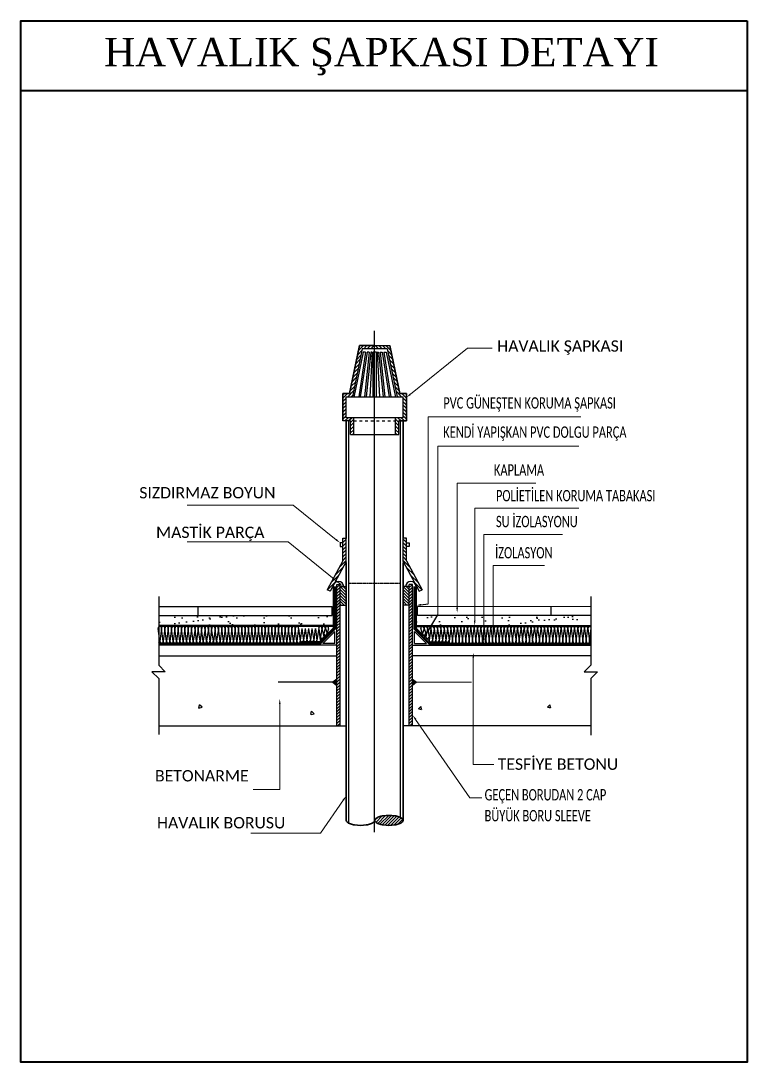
# Model space of a CAD drawing. Header units: centimetres. Extents: x 405464 to 563355, y 50011 to 66875.
# Drawn here: x 557893 to 559429, y 53409 to 55613 of the extents above; entities that cross this region are included whole.
import ezdxf
from ezdxf.enums import TextEntityAlignment as Align
from ezdxf.lldxf.tags import DXFTag

# ---------------------------------------------------------------- set-up
doc = ezdxf.new("R2010")
doc.units = ezdxf.units.CM
doc.linetypes.add('JOE', pattern=[0.6, 0.3, -0.3])
for name, color, linetype, lineweight in [('0-KRCN-SHT-DETAY-20', 41, 'Continuous', 20), ('0-KRCN-SHT-DETAY-25', 4, 'Continuous', 25), ('0-KRCN-SHT-DETAY-35', 141, 'Continuous', 35), ('0-KRCN-SHT-DETAY-YAZI', 71, 'Continuous', 35), ('0-KRCN-SHT-DETAY-ÇERÇEVE', 71, 'Continuous', 40), ('0-KRCN-SHT-YAZI', 31, 'Continuous', 35)]:
    doc.layers.add(name, color=color, linetype=linetype, lineweight=lineweight)
doc.styles.add('KATMAN YAZI STİLİ', font='calibri.ttf')
doc.styles.add('mm', font='times.ttf', dxfattribs={"height": 3.3})
tags = doc.linetypes.add('DASHDOT2', pattern=[0.5, 0.25, -0.125, 0, -0.125]).pattern_tags.tags
tags[10:11] = [DXFTag(74, 4), DXFTag(75, 0), DXFTag(340, '0'), DXFTag(46, 0.0), DXFTag(50, 0.0), DXFTag(44, 0.0), DXFTag(45, 0.0)]
tags[8:9] = [DXFTag(74, 4), DXFTag(75, 0), DXFTag(340, '0'), DXFTag(46, 0.0), DXFTag(50, 0.0), DXFTag(44, 0.0), DXFTag(45, 0.0)]
tags[6:7] = [DXFTag(74, 4), DXFTag(75, 0), DXFTag(340, '0'), DXFTag(46, 0.0), DXFTag(50, 0.0), DXFTag(44, 0.0), DXFTag(45, 0.0)]
tags[4:5] = [DXFTag(74, 4), DXFTag(75, 0), DXFTag(340, '0'), DXFTag(46, 0.0), DXFTag(50, 0.0), DXFTag(44, 0.0), DXFTag(45, 0.0)]
pattern_1 = [(37.5, (-75240.947, 27856.229), (-0.5834514, 17.8464537), [0, -14.0784072, 0, -15.745587, 0, -15.0509288]), (7.5, (-75240.947, 27856.23), (16.3918665, 26.139027), [0, -7.5949302, 0, -12.6890907, 0, -4.8626077]), (327.5, (-75252.34, 27856.229), (28.8435368, 0.052407), [0, -4.631055, 0, -16.671798, 0, -21.7659585]), (317.5, (-75252.34, 27856.23), (27.843086, 8.129118), [0, -2.3155275, 0, -10.9292898, 0, -12.5038485])]

# ---------------------------------------------------------------- blocks, each defined once
blk = doc.blocks.new('G$CB8347051')
at = {"layer": '0-KRCN-SHT-DETAY-25', "linetype": 'Continuous', "ltscale": 10}
h = blk.add_hatch(dxfattribs=at)
h.set_pattern_fill('AR-SAND', color=256, scale=0.36465, style=0)
h.set_pattern_definition(pattern_1)
h.paths.add_polyline_path([(330.4, -629.3), (145.8, -629.3), (145.8, -639.7), (330.4, -639.7)])
h = blk.add_hatch(dxfattribs=at)
h.set_pattern_fill('AR-SAND', color=256, scale=0.36465, style=0)
h.set_pattern_definition(pattern_1)
h.paths.add_polyline_path([(440.5, -629.3), (418.1, -629.3), (418.1, -639.7), (434.3, -639.7)])
h.paths.add_polyline_path([(489.8, -629.3), (440.5, -629.3), (434.3, -639.7), (489.8, -639.7)])
h.paths.add_polyline_path([(499.7, -629.3), (489.8, -629.3), (489.8, -639.7), (499.7, -639.7)])
h.paths.add_polyline_path([(602.7, -629.3), (499.7, -629.3), (499.7, -639.7), (602.7, -639.7)])
at = {"layer": '0-KRCN-SHT-DETAY-20'}
for p, q in [((412, -395.2), (472.4, -346.4)), ((472.4, -346.4), (498.4, -346.4)), ((430.8, -616.9), (430.8, -419)), ((430.8, -419), (592.2, -419)), ((441, -628.5), (441, -449.9)), ((441, -449.9), (590.1, -449.9)), ((461.4, -621.1), (461.4, -489.1)), ((461.4, -489.1), (544.5, -489.1)), ((288.1, -512.3), (176, -512.3)), ((333.6, -549.1), (288.1, -512.3)), ((480, -634.7), (480, -515.8)), ((480, -515.8), (590.1, -515.8)), ((489.8, -653.2), (489.8, -543.5)), ((489.8, -543.5), (573, -543.5)), ((282.6, -551.4), (176, -551.4)), ((336.9, -595.3), (282.6, -551.4)), ((499.7, -645.7), (499.7, -576.3)), ((499.7, -576.3), (553.8, -576.3)), ((602.7, -619.6), (419.4, -619.6)), ((478.5, -672.5), (478.5, -787)), ((414.2, -696.7), (418.6, -699.9)), ((418.6, -699.9), (414.2, -703.2)), ((418.6, -699.9), (476.5, -699.9)), ((273.8, -722.7), (273.8, -813.3)), ((417.4, -739.1), (474.7, -822)), ((478.5, -787), (500.2, -787)), ((273.8, -813.3), (245.8, -813.3)), ((341.2, -824.4), (316.9, -859.5)), ((474.7, -822), (487.4, -822)), ((316.9, -859.5), (243.1, -859.5))]:
    blk.add_line(p, q, dxfattribs=at)
for points in [[(412.5, -395.9), (411.4, -394.5), (407.8, -398.5)], [(423.1, -617), (423.3, -618.8), (417.9, -618.5)], [(460.6, -621.1), (462.3, -621.1), (461.4, -626.4)], [(479.2, -634.7), (480.9, -634.7), (480, -640)], [(427.1, -649.8), (428.7, -650.7), (425.2, -654.8)], [(498.8, -645.7), (500.6, -645.7), (499.7, -651)], [(488.9, -653.2), (490.7, -653.2), (489.8, -658.5)], [(477.6, -673.8), (479.4, -673.8), (478.5, -668.5)], [(414.2, -696.7), (418.6, -699.9), (414.2, -703.2)], [(273, -722.7), (274.7, -722.7), (273.8, -717.4)], [(340.4, -823.9), (341.9, -824.9), (344.2, -820.1)]]:
    blk.add_solid(points, dxfattribs=at)
at = {"layer": '0-KRCN-SHT-DETAY-25', "linetype": 'DASHDOT2', "ltscale": 10}
for p, q in [((374.2, -858.3), (374.2, -328.1)), ((324.4, -602.1), (332.2, -594.3)), ((326.9, -603.4), (327.9, -602.4)), ((330.4, -598.7), (330.4, -642.6)), ((334.3, -745.9), (334.3, -596.3)), ((334.3, -606), (337.8, -602.4)), ((337.8, -745.9), (337.8, -618.3)), ((307.9, -642.8), (309.7, -655.7)), ((311.4, -642.8), (309.7, -655.2)), ((311.5, -642.8), (313.2, -655.7)), ((315, -642.8), (313.2, -655.2)), ((315, -642.8), (316.7, -655.2)), ((330.4, -642.6), (315.7, -657.2)), ((331.6, -643.1), (316.2, -658.5)), ((332.2, -643.3), (316.5, -659)), ((332.7, -643.5), (316.7, -659.5)), ((318.5, -642.8), (316.8, -651.7)), ((318.5, -642.8), (320.3, -651.7)), ((332.2, -646.3), (319.4, -659)), ((332.2, -659), (332.2, -646.3)), ((334.3, -649.7), (337.8, -646.2)), ((334.3, -652.8), (337.8, -649.3)), ((334.3, -660.6), (145.8, -660.6)), ((332.2, -659), (319.4, -659)), ((334.3, -656), (337.8, -652.4)), ((334.3, -659.1), (337.8, -655.6)), ((334.3, -662.2), (337.8, -658.7)), ((334.3, -665.3), (337.8, -661.8)), ((334.3, -668.5), (337.8, -664.9)), ((334.3, -671.6), (337.8, -668.1))]:
    blk.add_line(p, q, dxfattribs=at)
at = {"layer": '0-KRCN-SHT-DETAY-25'}
for p, q in [((361.1, -347.2), (350.6, -397.7)), ((362.2, -350.7), (352.3, -398.1)), ((356.1, -353.6), (360.7, -349)), ((357.1, -348.9), (362.4, -343.6)), ((364.5, -350.7), (357.3, -397.7)), ((358.1, -344.1), (358.6, -343.6)), ((366.3, -350.7), (359, -398)), ((387.4, -347.2), (361.1, -347.2)), ((364.5, -350.7), (362.2, -350.7)), ((362.6, -347.2), (366.1, -343.6)), ((368.3, -350.7), (363.5, -397.7)), ((370.1, -350.7), (365.2, -397.9)), ((366.3, -347.2), (369.9, -343.6)), ((368.3, -350.7), (366.3, -350.7)), ((371.6, -350.7), (369.2, -397.7)), ((370.1, -347.2), (373.6, -343.6)), ((371.6, -350.7), (370.1, -350.7)), ((372.5, -397.7), (372.5, -350.7)), ((376, -350.7), (372.5, -350.7)), ((373.8, -347.2), (374.2, -346.7)), ((374.2, -347.2), (374.2, -343.6)), ((374.6, -347.2), (374.2, -346.7)), ((378.4, -347.2), (374.9, -343.6)), ((376, -397.7), (376, -350.7)), ((376.9, -350.7), (379.3, -397.7)), ((376.9, -350.7), (378.4, -350.7)), ((378.4, -350.7), (383.3, -397.9)), ((382.1, -347.2), (378.6, -343.6)), ((380.2, -350.7), (385, -397.7)), ((380.2, -350.7), (382.2, -350.7)), ((382.2, -350.7), (389.5, -398)), ((385.9, -347.2), (382.4, -343.6)), ((384, -350.7), (391.2, -397.7)), ((384, -350.7), (386.3, -350.7)), ((391.4, -348.9), (386.1, -343.6)), ((386.3, -350.7), (396.2, -398.1)), ((387.4, -347.2), (397.9, -397.7)), ((392.3, -353.6), (387.8, -349)), ((390.4, -344.1), (389.9, -343.6)), ((353.2, -367.8), (357.8, -363.2)), ((354.2, -363.1), (358.7, -358.5)), ((355.2, -358.3), (359.7, -353.8)), ((393.3, -358.3), (388.8, -353.8)), ((394.3, -363.1), (389.7, -358.5)), ((395.3, -367.8), (390.7, -363.2)), ((351.2, -377.3), (355.8, -372.7)), ((352.2, -372.5), (356.8, -368)), ((396.3, -372.5), (391.7, -368)), ((397.3, -377.3), (392.7, -372.7)), ((349.3, -386.7), (353.8, -382.2)), ((350.3, -382), (354.8, -377.4)), ((398.2, -382), (393.7, -377.4)), ((399.2, -386.7), (394.7, -382.2)), ((340.7, -399.1), (345.5, -394.2)), ((340.7, -395.3), (341.8, -394.2)), ((345.8, -397.7), (351.9, -391.6)), ((348.3, -391.5), (352.8, -386.9)), ((349.5, -397.7), (350.9, -396.4)), ((400.2, -391.5), (395.6, -386.9)), ((402.7, -397.7), (396.6, -391.6)), ((399, -397.7), (397.6, -396.4)), ((407.8, -399.1), (402.9, -394.2)), ((407.8, -395.3), (406.7, -394.2)), ((340.7, -402.8), (344.2, -399.3)), ((340.7, -406.6), (344.2, -403.1)), ((340.7, -410.3), (344.2, -406.8)), ((344.2, -419.9), (344.2, -397.7)), ((344.2, -397.7), (404.3, -397.7)), ((404.3, -419.9), (404.3, -397.7)), ((407.8, -402.8), (404.3, -399.3)), ((407.8, -406.6), (404.3, -403.1)), ((407.8, -410.3), (404.3, -406.8)), ((340.7, -414.1), (344.2, -410.6)), ((340.7, -417.8), (344.2, -414.3)), ((340.7, -421.6), (344.2, -418.1)), ((407.8, -414.1), (404.3, -410.6)), ((407.8, -417.8), (404.3, -414.3)), ((407.8, -421.6), (404.3, -418.1)), ((348.6, -423.4), (340.7, -423.4)), ((342.6, -423.4), (346.1, -419.9)), ((404.3, -419.9), (344.2, -419.9)), ((346.3, -423.4), (349.9, -419.9)), ((346.8, -849), (346.8, -423.4)), ((348.6, -424.9), (352.1, -421.4)), ((348.6, -437.6), (348.6, -423.4)), ((348.6, -428.6), (352.1, -425.1)), ((348.6, -432.4), (352.1, -428.9)), ((352.1, -437.6), (352.1, -419.9)), ((396.3, -437.6), (396.3, -419.9)), ((399.9, -424.9), (396.3, -421.4)), ((399.9, -428.6), (396.3, -425.1)), ((399.9, -432.4), (396.3, -428.9)), ((402.2, -423.4), (398.6, -419.9)), ((399.9, -437.6), (399.9, -423.4)), ((401.6, -843.1), (401.6, -423.4)), ((405.9, -423.4), (402.4, -419.9)), ((348.6, -436.1), (352.1, -432.6)), ((348.6, -437.6), (399.9, -437.6)), ((350.9, -437.6), (352.1, -436.4)), ((399.9, -436.1), (396.3, -432.6)), ((397.5, -437.6), (396.3, -436.4)), ((340.7, -571.2), (340.7, -547.4)), ((340.7, -547.4), (344.2, -547.4)), ((340.7, -548.4), (341.6, -547.4)), ((340.7, -552.1), (344.2, -548.6)), ((344.2, -572.1), (344.2, -547.4)), ((404.3, -572.1), (404.3, -547.4)), ((407.8, -547.4), (404.3, -547.4)), ((407.8, -552.1), (404.3, -548.6)), ((407.8, -548.4), (406.9, -547.4)), ((407.8, -571.2), (407.8, -547.4)), ((340.7, -552.4), (337.7, -552.4)), ((337.7, -552.4), (337.7, -556.2)), ((337.7, -556.2), (340.7, -556.2)), ((340.7, -555.9), (344.2, -552.3)), ((340.7, -559.6), (344.2, -556.1)), ((340.7, -563.4), (344.2, -559.8)), ((407.8, -555.9), (404.3, -552.3)), ((407.8, -559.6), (404.3, -556.1)), ((407.8, -563.4), (404.3, -559.8)), ((407.8, -552.4), (410.7, -552.4)), ((410.7, -556.2), (407.8, -556.2)), ((410.7, -552.4), (410.7, -556.2)), ((340.7, -571.2), (324.1, -601.9)), ((344.2, -572.1), (327.2, -603.6)), ((336.7, -578.6), (344.2, -571.1)), ((340.7, -567.1), (344.2, -563.6)), ((340.7, -570.9), (344.2, -567.3)), ((407.8, -567.1), (404.3, -563.6)), ((407.8, -570.9), (404.3, -567.3)), ((411.8, -578.6), (404.3, -571.1)), ((404.3, -572.1), (421.3, -603.6)), ((407.8, -571.2), (424.4, -601.9)), ((332.3, -586.7), (341, -578)), ((416.2, -586.7), (407.5, -578)), ((327.9, -594.8), (336.6, -586.1)), ((420.6, -594.8), (411.9, -586.1)), ((424.1, -602.1), (416.2, -594.3)), ((327.2, -603.6), (324.1, -601.9)), ((331.6, -598.7), (331.6, -643.1)), ((332.2, -598.7), (332.2, -643.3)), ((332.7, -598.7), (332.7, -643.5)), ((334.3, -596.3), (337.8, -596.3)), ((334.3, -599.7), (337.7, -596.3)), ((334.3, -602.8), (337.8, -599.3)), ((334.3, -609.1), (337.8, -605.6)), ((337.8, -618.3), (337.8, -596.3)), ((337.8, -598.6), (344.2, -598.6)), ((344.2, -608), (337.8, -601.7)), ((344.2, -611.2), (337.8, -604.8)), ((344.2, -604.9), (337.9, -598.6)), ((344.2, -601.8), (341, -598.6)), ((344.2, -598.7), (344.1, -598.6)), ((410.7, -604.9), (404.3, -598.6)), ((410.7, -598.6), (404.3, -598.6)), ((410.7, -608), (404.3, -601.7)), ((410.7, -611.2), (404.3, -604.8)), ((410.7, -601.8), (407.5, -598.6)), ((410.7, -598.7), (410.6, -598.6)), ((410.7, -599.7), (414.1, -596.3)), ((414.2, -596.3), (410.7, -596.3)), ((410.7, -745.9), (410.7, -596.3)), ((410.7, -602.8), (414.2, -599.3)), ((410.7, -606), (414.2, -602.4)), ((410.7, -609.1), (414.2, -605.6)), ((414.2, -745.9), (414.2, -596.3)), ((415.8, -598.7), (415.8, -643.5)), ((416.3, -598.7), (416.3, -643.3)), ((416.8, -598.7), (416.8, -643.1)), ((421.6, -603.4), (420.6, -602.4)), ((421.3, -603.6), (424.4, -601.9)), ((145.8, -609.2), (145.8, -681.7)), ((334.3, -612.2), (337.8, -608.7)), ((334.3, -615.3), (337.8, -611.8)), ((334.3, -618.5), (337.8, -614.9)), ((344.2, -614.3), (337.8, -607.9)), ((344.2, -617.4), (337.8, -611.1)), ((341.9, -618.3), (337.8, -614.2)), ((410.7, -614.3), (404.3, -607.9)), ((410.7, -617.4), (404.3, -611.1)), ((408.4, -618.3), (404.3, -614.2)), ((410.7, -612.2), (414.2, -608.7)), ((410.7, -615.3), (414.2, -611.8)), ((410.7, -618.5), (414.2, -614.9)), ((602.7, -609.2), (602.7, -681.7)), ((145.8, -619.6), (329.1, -619.6)), ((187.7, -629.3), (187.7, -619.6)), ((329.1, -629.3), (329.1, -619.6)), ((334.3, -621.6), (337.8, -618.1)), ((334.3, -624.7), (337.8, -621.2)), ((334.3, -627.8), (337.8, -624.3)), ((334.3, -631), (337.8, -627.4)), ((338.8, -618.3), (337.8, -617.3)), ((337.8, -618.3), (344.2, -618.3)), ((405.2, -618.3), (404.3, -617.3)), ((410.7, -618.3), (404.3, -618.3)), ((410.7, -621.6), (414.2, -618.1)), ((410.7, -624.7), (414.2, -621.2)), ((410.7, -627.8), (414.2, -624.3)), ((410.7, -631), (414.2, -627.4)), ((419.4, -629.3), (419.4, -619.6)), ((560.8, -629.3), (560.8, -619.6)), ((145.8, -629.3), (329.1, -629.3)), ((334.3, -634.1), (337.8, -630.6)), ((334.3, -637.2), (337.8, -633.7)), ((334.3, -640.3), (337.8, -636.8)), ((410.7, -634.1), (414.2, -630.6)), ((410.7, -637.2), (414.2, -633.7)), ((410.7, -640.3), (414.2, -636.8)), ((602.7, -629.3), (419.4, -629.3)), ((147, -656.4), (145.3, -642.8)), ((330.4, -639.7), (145.8, -639.7)), ((330.4, -640.3), (145.8, -640.3)), ((330.4, -640.8), (145.8, -640.8)), ((148.8, -642.8), (147, -656.4)), ((150.6, -656.4), (148.8, -642.8)), ((152.3, -642.8), (150.6, -656.4)), ((154.1, -656.4), (152.3, -642.8)), ((155.9, -642.8), (154.1, -656.4)), ((157.6, -656.4), (155.9, -642.8)), ((159.4, -642.8), (157.6, -656.4)), ((161.2, -656.4), (159.4, -642.8)), ((162.9, -642.8), (161.2, -656.4)), ((164.7, -656.4), (162.9, -642.8)), ((166.5, -642.8), (164.7, -656.4)), ((168.3, -656.4), (166.5, -642.8)), ((170, -642.8), (168.3, -656.4)), ((171.8, -656.4), (170, -642.8)), ((173.6, -642.8), (171.8, -656.4)), ((175.3, -656.4), (173.6, -642.8)), ((177.1, -642.8), (175.3, -656.4)), ((178.9, -656.4), (177.1, -642.8)), ((180.6, -642.8), (178.9, -656.4)), ((182.4, -656.4), (180.6, -642.8)), ((184.2, -642.8), (182.4, -656.4)), ((185.9, -656.4), (184.2, -642.8)), ((187.7, -642.8), (185.9, -656.4)), ((189.5, -656.4), (187.7, -642.8)), ((191.2, -642.8), (189.5, -656.4)), ((193, -656.4), (191.2, -642.8)), ((194.8, -642.8), (193, -656.4)), ((196.5, -656.4), (194.8, -642.8)), ((198.3, -642.8), (196.5, -656.4)), ((200.1, -656.4), (198.3, -642.8)), ((201.8, -642.8), (200.1, -656.4)), ((203.6, -656.4), (201.8, -642.8)), ((205.4, -642.8), (203.6, -656.4)), ((207.1, -656.4), (205.4, -642.8)), ((208.9, -642.8), (207.1, -656.4)), ((210.7, -656.4), (208.9, -642.8)), ((212.4, -642.8), (210.7, -656.4)), ((214.2, -656.4), (212.4, -642.8)), ((216, -642.8), (214.2, -656.4)), ((217.8, -656.4), (216, -642.8)), ((219.5, -642.8), (217.8, -656.4)), ((221.3, -656.4), (219.5, -642.8)), ((223.1, -642.8), (221.3, -656.4)), ((224.8, -656.4), (223.1, -642.8)), ((226.6, -642.8), (224.8, -656.4)), ((228.4, -656.4), (226.6, -642.8)), ((230.1, -642.8), (228.4, -656.4)), ((231.9, -656.4), (230.1, -642.8)), ((233.7, -642.8), (231.9, -656.4)), ((235.4, -656.4), (233.7, -642.8)), ((237.2, -642.8), (235.4, -656.4)), ((239, -656.4), (237.2, -642.8)), ((240.7, -642.8), (239, -656.4)), ((242.5, -656.4), (240.7, -642.8)), ((244.3, -642.8), (242.5, -656.4)), ((246, -656.4), (244.3, -642.8)), ((247.8, -642.8), (246, -656.4)), ((249.6, -656.4), (247.8, -642.8)), ((251.3, -642.8), (249.6, -656.4)), ((253.1, -656.4), (251.3, -642.8)), ((254.9, -642.8), (253.1, -656.4)), ((256.7, -656.4), (254.9, -642.8)), ((258.4, -642.8), (256.7, -656.4)), ((260.2, -656.4), (258.4, -642.8)), ((262, -642.8), (260.2, -656.4)), ((263.7, -656.4), (262, -642.8)), ((265.5, -642.8), (263.7, -656.4)), ((267.3, -656.4), (265.5, -642.8)), ((269, -642.8), (267.3, -656.4)), ((270.8, -656.4), (269, -642.8)), ((272.6, -642.8), (270.8, -656.4)), ((274.3, -656.4), (272.6, -642.8)), ((276.1, -642.8), (274.3, -656.4)), ((277.9, -656.4), (276.1, -642.8)), ((279.6, -642.8), (277.9, -656.4)), ((281.4, -656.4), (279.6, -642.8)), ((283.2, -642.8), (281.4, -656.4)), ((284.9, -656.4), (283.2, -642.8)), ((286.7, -642.8), (284.9, -656.4)), ((288.5, -656.4), (286.7, -642.8)), ((290.2, -642.8), (288.5, -656.4)), ((292, -656.4), (290.2, -642.8)), ((293.8, -642.8), (292, -656.4)), ((293.8, -642.8), (295.5, -656.5)), ((297.3, -642.8), (295.5, -655.2)), ((297.3, -642.8), (299.1, -655.7)), ((300.8, -642.8), (299.1, -655.2)), ((300.8, -642.8), (302.6, -655.7)), ((304.3, -642.8), (302.6, -655.2)), ((304.4, -642.8), (306.2, -655.7)), ((307.9, -642.8), (306.2, -655.2)), ((322, -642.8), (320.3, -648.1)), ((322.1, -642.8), (323.8, -648.1)), ((323.8, -648.1), (325.6, -642.8)), ((334.3, -643.5), (337.8, -639.9)), ((334.3, -646.6), (337.8, -643.1)), ((410.7, -643.5), (414.2, -639.9)), ((410.7, -646.6), (414.2, -643.1)), ((410.7, -649.7), (414.2, -646.2)), ((410.7, -652.8), (414.2, -649.3)), ((415.8, -643.5), (431.8, -659.5)), ((416.3, -643.3), (432, -659)), ((416.8, -643.1), (432.2, -658.5)), ((418.1, -639.7), (602.7, -639.7)), ((418.1, -640.3), (602.7, -640.3)), ((418.1, -640.8), (602.7, -640.8)), ((424.7, -648.1), (422.9, -642.8)), ((426.4, -642.8), (424.7, -648.1)), ((426.5, -642.8), (428.2, -648.1)), ((430, -642.8), (428.2, -651.7)), ((430, -642.8), (431.7, -651.7)), ((433.5, -642.8), (431.8, -655.2)), ((433.5, -642.8), (435.3, -655.2)), ((437, -642.8), (435.3, -655.7)), ((437.1, -642.8), (438.8, -655.2)), ((440.6, -642.8), (438.8, -655.7)), ((440.6, -642.8), (442.3, -655.2)), ((444.1, -642.8), (442.3, -655.7)), ((444.1, -642.8), (445.9, -655.2)), ((447.6, -642.8), (445.9, -655.7)), ((447.7, -642.8), (449.4, -655.2)), ((451.2, -642.8), (449.4, -655.7)), ((451.2, -642.8), (452.9, -655.2)), ((454.7, -642.8), (453, -656.5)), ((454.7, -642.8), (456.5, -656.4)), ((456.5, -656.4), (458.2, -642.8)), ((458.2, -642.8), (460, -656.4)), ((460, -656.4), (461.8, -642.8)), ((461.8, -642.8), (463.5, -656.4)), ((463.5, -656.4), (465.3, -642.8)), ((465.3, -642.8), (467.1, -656.4)), ((467.1, -656.4), (468.9, -642.8)), ((468.9, -642.8), (470.6, -656.4)), ((470.6, -656.4), (472.4, -642.8)), ((472.4, -642.8), (474.2, -656.4)), ((474.2, -656.4), (475.9, -642.8)), ((475.9, -642.8), (477.7, -656.4)), ((477.7, -656.4), (479.5, -642.8)), ((479.5, -642.8), (481.2, -656.4)), ((481.2, -656.4), (483, -642.8)), ((483, -642.8), (484.8, -656.4)), ((484.8, -656.4), (486.5, -642.8)), ((486.5, -642.8), (488.3, -656.4)), ((488.3, -656.4), (490.1, -642.8)), ((490.1, -642.8), (491.8, -656.4)), ((491.8, -656.4), (493.6, -642.8)), ((493.6, -642.8), (495.4, -656.4)), ((495.4, -656.4), (497.1, -642.8)), ((497.1, -642.8), (498.9, -656.4)), ((498.9, -656.4), (500.7, -642.8)), ((500.7, -642.8), (502.4, -656.4)), ((502.4, -656.4), (504.2, -642.8)), ((504.2, -642.8), (506, -656.4)), ((506, -656.4), (507.8, -642.8)), ((507.8, -642.8), (509.5, -656.4)), ((509.5, -656.4), (511.3, -642.8)), ((511.3, -642.8), (513.1, -656.4)), ((513.1, -656.4), (514.8, -642.8)), ((514.8, -642.8), (516.6, -656.4)), ((516.6, -656.4), (518.4, -642.8)), ((518.4, -642.8), (520.1, -656.4)), ((520.1, -656.4), (521.9, -642.8)), ((521.9, -642.8), (523.7, -656.4)), ((523.7, -656.4), (525.4, -642.8)), ((525.4, -642.8), (527.2, -656.4)), ((527.2, -656.4), (529, -642.8)), ((529, -642.8), (530.7, -656.4)), ((530.7, -656.4), (532.5, -642.8)), ((532.5, -642.8), (534.3, -656.4)), ((534.3, -656.4), (536, -642.8)), ((536, -642.8), (537.8, -656.4)), ((537.8, -656.4), (539.6, -642.8)), ((539.6, -642.8), (541.3, -656.4)), ((541.3, -656.4), (543.1, -642.8)), ((543.1, -642.8), (544.9, -656.4)), ((544.9, -656.4), (546.6, -642.8)), ((546.6, -642.8), (548.4, -656.4)), ((548.4, -656.4), (550.2, -642.8)), ((550.2, -642.8), (551.9, -656.4)), ((551.9, -656.4), (553.7, -642.8)), ((553.7, -642.8), (555.5, -656.4)), ((555.5, -656.4), (557.3, -642.8)), ((557.3, -642.8), (559, -656.4)), ((559, -656.4), (560.8, -642.8)), ((560.8, -642.8), (562.6, -656.4)), ((562.6, -656.4), (564.3, -642.8)), ((564.3, -642.8), (566.1, -656.4)), ((566.1, -656.4), (567.9, -642.8)), ((567.9, -642.8), (569.6, -656.4)), ((569.6, -656.4), (571.4, -642.8)), ((571.4, -642.8), (573.2, -656.4)), ((573.2, -656.4), (574.9, -642.8)), ((574.9, -642.8), (576.7, -656.4)), ((576.7, -656.4), (578.5, -642.8)), ((578.5, -642.8), (580.2, -656.4)), ((580.2, -656.4), (582, -642.8)), ((582, -642.8), (583.8, -656.4)), ((583.8, -656.4), (585.5, -642.8)), ((585.5, -642.8), (587.3, -656.4)), ((587.3, -656.4), (589.1, -642.8)), ((589.1, -642.8), (590.8, -656.4)), ((590.8, -656.4), (592.6, -642.8)), ((592.6, -642.8), (594.4, -656.4)), ((594.4, -656.4), (596.2, -642.8)), ((596.2, -642.8), (597.9, -656.4)), ((597.9, -656.4), (599.7, -642.8)), ((599.7, -642.8), (601.5, -656.4)), ((601.5, -656.4), (603.2, -642.8)), ((316.2, -658.5), (145.8, -658.5)), ((316.5, -659), (145.8, -659)), ((316.7, -659.5), (145.8, -659.5)), ((410.7, -656), (414.2, -652.4)), ((410.7, -659.1), (414.2, -655.6)), ((410.7, -662.2), (414.2, -658.7)), ((414.2, -660.6), (602.7, -660.6)), ((431.8, -659.5), (602.7, -659.5)), ((432, -659), (602.7, -659)), ((432.2, -658.5), (602.7, -658.5)), ((145.8, -671.9), (334.3, -671.9)), ((334.3, -674.7), (337.8, -671.2)), ((410.7, -665.3), (414.2, -661.8)), ((410.7, -668.5), (414.2, -664.9)), ((410.7, -671.6), (414.2, -668.1)), ((410.7, -674.7), (414.2, -671.2)), ((602.7, -671.9), (414.2, -671.9)), ((145.8, -681.7), (152.8, -688.8)), ((334.3, -677.8), (337.8, -674.3)), ((334.3, -681), (337.8, -677.4)), ((334.3, -684.1), (337.8, -680.6)), ((410.7, -677.8), (414.2, -674.3)), ((410.7, -681), (414.2, -677.4)), ((410.7, -684.1), (414.2, -680.6)), ((602.7, -681.7), (595.7, -688.8)), ((138.7, -688.8), (145.8, -695.9)), ((152.8, -688.8), (138.7, -688.8)), ((334.3, -687.2), (337.8, -683.7)), ((334.3, -690.3), (337.8, -686.8)), ((334.3, -693.5), (337.8, -689.9)), ((334.3, -696.6), (337.8, -693.1)), ((410.7, -687.2), (414.2, -683.7)), ((410.7, -690.3), (414.2, -686.8)), ((410.7, -693.5), (414.2, -689.9)), ((410.7, -696.6), (414.2, -693.1)), ((595.7, -688.8), (609.8, -688.8)), ((609.8, -688.8), (602.7, -695.9)), ((145.8, -695.9), (145.8, -755.1)), ((329.9, -699.9), (272, -699.9)), ((334.3, -696.7), (329.9, -699.9)), ((329.9, -699.9), (334.3, -703.2)), ((334.3, -699.7), (337.8, -696.2)), ((334.3, -702.8), (337.8, -699.3)), ((334.3, -706), (337.8, -702.4)), ((410.7, -699.7), (414.2, -696.2)), ((410.7, -702.8), (414.2, -699.3)), ((410.7, -706), (414.2, -702.4)), ((602.7, -695.9), (602.7, -756)), ((334.3, -709.1), (337.8, -705.6)), ((334.3, -712.2), (337.8, -708.7)), ((334.3, -715.4), (337.8, -711.8)), ((334.3, -718.5), (337.8, -714.9)), ((410.7, -709.1), (414.2, -705.6)), ((410.7, -712.2), (414.2, -708.7)), ((410.7, -715.4), (414.2, -711.8)), ((410.7, -718.5), (414.2, -714.9)), ((188.1, -727.3), (188.9, -723.8)), ((188.3, -727.3), (191.6, -726.3)), ((191.6, -726.3), (188.9, -723.8)), ((334.3, -721.6), (337.8, -718.1)), ((334.3, -724.7), (337.8, -721.2)), ((334.3, -727.9), (337.8, -724.3)), ((410.7, -721.6), (414.2, -718.1)), ((410.7, -724.7), (414.2, -721.2)), ((410.7, -727.9), (414.2, -724.3)), ((420.5, -728.1), (423.2, -725.6)), ((424, -729.1), (423.2, -725.6)), ((556.9, -726.3), (559.6, -723.8)), ((560.2, -727.3), (556.9, -726.3)), ((560.4, -727.3), (559.6, -723.8)), ((306.7, -734.1), (307.5, -730.6)), ((307, -734.1), (310.2, -733.1)), ((310.2, -733.1), (307.5, -730.6)), ((334.3, -731), (337.8, -727.4)), ((334.3, -734.1), (337.8, -730.6)), ((334.3, -737.2), (337.8, -733.7)), ((334.3, -740.4), (337.8, -736.8)), ((410.7, -731), (414.2, -727.4)), ((410.7, -734.1), (414.2, -730.6)), ((410.7, -737.2), (414.2, -733.7)), ((410.7, -740.4), (414.2, -736.8)), ((423.7, -729.1), (420.5, -728.1)), ((145.8, -745.9), (344.2, -745.9)), ((334.3, -743.5), (337.8, -739.9)), ((334.9, -745.9), (337.8, -743.1)), ((602.7, -745.9), (404.3, -745.9)), ((410.7, -743.5), (414.2, -739.9)), ((411.3, -745.9), (414.2, -743.1))]:
    blk.add_line(p, q, dxfattribs=at)
at = {"layer": '0-KRCN-SHT-DETAY-25', "color": 6}
blk.add_line((374.2, -343.6), (390.3, -343.6), dxfattribs=at)
at = {"layer": '0-KRCN-SHT-DETAY-25', "linetype": 'JOE', "ltscale": 10}
blk.add_line((352.1, -423.4), (396.3, -423.4), dxfattribs=at)
at = {"layer": '0-KRCN-SHT-DETAY-25', "linetype": 'JOE'}
blk.add_line((346.8, -595.1), (401.6, -595.1), dxfattribs=at)
at = {"layer": '0-KRCN-SHT-DETAY-25', "color": 7}
for p, q in [((418.1, -598.7), (418.1, -642.6)), ((423.2, -617.9), (430.8, -616.9)), ((416.3, -659), (416.3, -646.3)), ((416.3, -646.3), (429, -659)), ((418.1, -642.6), (432.8, -657.2)), ((416.3, -659), (429, -659))]:
    blk.add_line(p, q, dxfattribs=at)
at = {"layer": '0-KRCN-SHT-DETAY-25', "color": 8}
for p, q in [((426.9, -652.2), (441, -628.5)), ((315.7, -657.2), (297.3, -657.2)), ((432.8, -657.2), (451.2, -657.2))]:
    blk.add_line(p, q, dxfattribs=at)
at = {"layer": '0-KRCN-SHT-DETAY-25', "color": 7}
for centre in [(335.9, -598.7), (412.5, -598.7)]:
    blk.add_arc(centre, 5.55, 2.1224, 177.8776, dxfattribs=at)
at = {"layer": '0-KRCN-SHT-DETAY-25'}
for centre, start, end in [((147, -642.6), 351.3172, 188.4889), ((150.5, -642.6), 351.3172, 188.4889), ((154.1, -642.6), 351.3172, 188.4889), ((157.6, -642.6), 351.3172, 188.4889), ((161.2, -642.6), 351.3172, 188.4889), ((164.7, -642.6), 351.3172, 188.4889), ((168.2, -642.6), 351.3172, 188.4889), ((171.8, -642.6), 351.3172, 188.4889), ((175.3, -642.6), 351.3172, 188.4889), ((178.8, -642.6), 351.3172, 188.4889), ((182.4, -642.6), 351.3172, 188.4889), ((185.9, -642.6), 351.3172, 188.4889), ((189.4, -642.6), 351.3172, 188.4889), ((193, -642.6), 351.3172, 188.4889), ((196.5, -642.6), 351.3172, 188.4889), ((200.1, -642.6), 351.3172, 188.4889), ((203.6, -642.6), 351.3172, 188.4889), ((207.1, -642.6), 351.3172, 188.4889), ((210.7, -642.6), 351.3172, 188.4889), ((214.2, -642.6), 351.3172, 188.4889), ((217.7, -642.6), 351.3172, 188.4889), ((221.3, -642.6), 351.3172, 188.4889), ((224.8, -642.6), 351.3172, 188.4889), ((228.3, -642.6), 351.3172, 188.4889), ((231.9, -642.6), 351.3172, 188.4889), ((235.4, -642.6), 351.3172, 188.4889), ((238.9, -642.6), 351.3172, 188.4889), ((242.5, -642.6), 351.3172, 188.4889), ((246, -642.6), 351.3172, 188.4889), ((249.6, -642.6), 351.3172, 188.4889), ((253.1, -642.6), 351.3172, 188.4889), ((256.6, -642.6), 351.3172, 188.4889), ((260.2, -642.6), 351.3172, 188.4889), ((263.7, -642.6), 351.3172, 188.4889), ((267.2, -642.6), 351.3172, 188.4889), ((270.8, -642.6), 351.3172, 188.4889), ((274.3, -642.6), 351.3172, 188.4889), ((277.8, -642.6), 351.3172, 188.4889), ((281.4, -642.6), 351.3172, 188.4889), ((284.9, -642.6), 351.3172, 188.4889), ((288.5, -642.6), 351.3172, 188.4889), ((292, -642.6), 351.3172, 188.4889), ((316.7, -642.6), 351.3172, 188.4889), ((320.3, -642.6), 351.3172, 188.4889), ((323.8, -642.6), 351.3172, 188.4889), ((424.7, -642.6), 351.5111, 188.6828), ((426.4, -648.4), 171.5111, 8.6828), ((428.2, -642.6), 351.5111, 188.6828), ((431.7, -642.6), 351.5111, 188.6828), ((435.3, -642.6), 351.5111, 188.6828), ((438.8, -642.6), 351.5111, 188.6828), ((442.4, -642.6), 351.5111, 188.6828), ((445.9, -642.6), 351.5111, 188.6828), ((449.4, -642.6), 351.5111, 188.6828), ((453, -642.6), 351.5111, 188.6828), ((456.5, -642.6), 351.5111, 188.6828), ((460, -642.6), 351.5111, 188.6828), ((463.6, -642.6), 351.5111, 188.6828), ((467.1, -642.6), 351.5111, 188.6828), ((470.6, -642.6), 351.5111, 188.6828), ((474.2, -642.6), 351.5111, 188.6828), ((477.7, -642.6), 351.5111, 188.6828), ((481.2, -642.6), 351.5111, 188.6828), ((484.8, -642.6), 351.5111, 188.6828), ((488.3, -642.6), 351.5111, 188.6828), ((491.9, -642.6), 351.5111, 188.6828), ((495.4, -642.6), 351.5111, 188.6828), ((498.9, -642.6), 351.5111, 188.6828), ((502.5, -642.6), 351.5111, 188.6828), ((506, -642.6), 351.5111, 188.6828), ((509.5, -642.6), 351.5111, 188.6828), ((513.1, -642.6), 351.5111, 188.6828), ((516.6, -642.6), 351.5111, 188.6828), ((520.1, -642.6), 351.5111, 188.6828), ((523.7, -642.6), 351.5111, 188.6828), ((527.2, -642.6), 351.5111, 188.6828), ((530.8, -642.6), 351.5111, 188.6828), ((534.3, -642.6), 351.5111, 188.6828), ((537.8, -642.6), 351.5111, 188.6828), ((541.4, -642.6), 351.5111, 188.6828), ((544.9, -642.6), 351.5111, 188.6828), ((548.4, -642.6), 351.5111, 188.6828), ((552, -642.6), 351.5111, 188.6828), ((555.5, -642.6), 351.5111, 188.6828), ((559, -642.6), 351.5111, 188.6828), ((562.6, -642.6), 351.5111, 188.6828), ((566.1, -642.6), 351.5111, 188.6828), ((569.6, -642.6), 351.5111, 188.6828), ((573.2, -642.6), 351.5111, 188.6828), ((576.7, -642.6), 351.5111, 188.6828), ((580.3, -642.6), 351.5111, 188.6828), ((583.8, -642.6), 351.5111, 188.6828), ((587.3, -642.6), 351.5111, 188.6828), ((590.9, -642.6), 351.5111, 188.6828), ((594.4, -642.6), 351.5111, 188.6828), ((597.9, -642.6), 351.5111, 188.6828), ((601.5, -642.6), 351.5111, 188.6828), ((145.2, -656.7), 287.0701, 8.4889), ((148.8, -656.7), 171.3172, 8.4889), ((152.3, -656.7), 171.3172, 8.4889), ((155.9, -656.7), 171.3172, 8.4889), ((159.4, -656.7), 171.3172, 8.4889), ((162.9, -656.7), 171.3172, 8.4889), ((166.5, -656.7), 171.3172, 8.4889), ((170, -656.7), 171.3172, 8.4889), ((173.5, -656.7), 171.3172, 8.4889), ((177.1, -656.7), 171.3172, 8.4889), ((180.6, -656.7), 171.3172, 8.4889), ((184.1, -656.7), 171.3172, 8.4889), ((187.7, -656.7), 171.3172, 8.4889), ((191.2, -656.7), 171.3172, 8.4889), ((194.7, -656.7), 171.3172, 8.4889), ((198.3, -656.7), 171.3172, 8.4889), ((201.8, -656.7), 171.3172, 8.4889), ((205.4, -656.7), 171.3172, 8.4889), ((208.9, -656.7), 171.3172, 8.4889), ((212.4, -656.7), 171.3172, 8.4889), ((216, -656.7), 171.3172, 8.4889), ((219.5, -656.7), 171.3172, 8.4889), ((223, -656.7), 171.3172, 8.4889), ((226.6, -656.7), 171.3172, 8.4889), ((230.1, -656.7), 171.3172, 8.4889), ((233.6, -656.7), 171.3172, 8.4889), ((237.2, -656.7), 171.3172, 8.4889), ((240.7, -656.7), 171.3172, 8.4889), ((244.3, -656.7), 171.3172, 8.4889), ((247.8, -656.7), 171.3172, 8.4889), ((251.3, -656.7), 171.3172, 8.4889), ((254.9, -656.7), 171.3172, 8.4889), ((258.4, -656.7), 171.3172, 8.4889), ((261.9, -656.7), 171.3172, 8.4889), ((265.5, -656.7), 171.3172, 8.4889), ((269, -656.7), 171.3172, 8.4889), ((272.5, -656.7), 171.3172, 8.4889), ((276.1, -656.7), 171.3172, 8.4889), ((279.6, -656.7), 171.3172, 8.4889), ((283.1, -656.7), 171.3172, 8.4889), ((286.7, -656.7), 171.3172, 8.4889), ((290.2, -656.7), 171.3172, 8.4889), ((293.8, -656.7), 171.3172, 8.4889), ((297.3, -655.5), 171.3172, 8.4889), ((300.8, -655.5), 171.3172, 8.4889), ((304.4, -655.5), 171.3172, 8.4889), ((307.9, -655.5), 171.3172, 8.4889), ((311.4, -655.5), 171.3172, 8.4889), ((430, -651.9), 171.5111, 8.6828), ((433.5, -655.5), 171.5111, 8.6828), ((437, -655.5), 171.5111, 8.6828), ((440.6, -655.5), 171.5111, 8.6828), ((444.1, -655.5), 171.5111, 8.6828), ((447.7, -655.5), 171.5111, 8.6828), ((451.2, -655.5), 171.5111, 8.6828), ((454.7, -656.7), 171.5111, 8.6828), ((458.3, -656.7), 171.5111, 8.6828), ((461.8, -656.7), 171.5111, 8.6828), ((465.3, -656.7), 171.5111, 8.6828), ((468.9, -656.7), 171.5111, 8.6828), ((472.4, -656.7), 171.5111, 8.6828), ((475.9, -656.7), 171.5111, 8.6828), ((479.5, -656.7), 171.5111, 8.6828), ((483, -656.7), 171.5111, 8.6828), ((486.6, -656.7), 171.5111, 8.6828), ((490.1, -656.7), 171.5111, 8.6828), ((493.6, -656.7), 171.5111, 8.6828), ((497.2, -656.7), 171.5111, 8.6828), ((500.7, -656.7), 171.5111, 8.6828), ((504.2, -656.7), 171.5111, 8.6828), ((507.8, -656.7), 171.5111, 8.6828), ((511.3, -656.7), 171.5111, 8.6828), ((514.8, -656.7), 171.5111, 8.6828), ((518.4, -656.7), 171.5111, 8.6828), ((521.9, -656.7), 171.5111, 8.6828), ((525.4, -656.7), 171.5111, 8.6828), ((529, -656.7), 171.5111, 8.6828), ((532.5, -656.7), 171.5111, 8.6828), ((536.1, -656.7), 171.5111, 8.6828), ((539.6, -656.7), 171.5111, 8.6828), ((543.1, -656.7), 171.5111, 8.6828), ((546.7, -656.7), 171.5111, 8.6828), ((550.2, -656.7), 171.5111, 8.6828), ((553.7, -656.7), 171.5111, 8.6828), ((557.3, -656.7), 171.5111, 8.6828), ((560.8, -656.7), 171.5111, 8.6828), ((564.3, -656.7), 171.5111, 8.6828), ((567.9, -656.7), 171.5111, 8.6828), ((571.4, -656.7), 171.5111, 8.6828), ((575, -656.7), 171.5111, 8.6828), ((578.5, -656.7), 171.5111, 8.6828), ((582, -656.7), 171.5111, 8.6828), ((585.6, -656.7), 171.5111, 8.6828), ((589.1, -656.7), 171.5111, 8.6828), ((592.6, -656.7), 171.5111, 8.6828), ((596.2, -656.7), 171.5111, 8.6828), ((599.7, -656.7), 171.5111, 8.6828), ((603.2, -656.7), 171.5111, 252.9299)]:
    blk.add_arc(centre, 1.77, start, end, dxfattribs=at)
at = {"layer": '0-KRCN-SHT-DETAY-25', "linetype": 'DASHDOT2', "ltscale": 10}
for centre in [(322, -648.4), (318.5, -651.9)]:
    blk.add_arc(centre, 1.77, 171.3172, 8.4889, dxfattribs=at)
at = {"layer": '0-KRCN-SHT-DETAY-25', "color": 7}
for points in [[(333.1, -549.8), (334.2, -548.4), (337.7, -552.4)], [(336.3, -595.9), (337.4, -594.6), (341, -598.6)], [(418.2, -738.6), (416.7, -739.6), (414.4, -734.8)]]:
    blk.add_solid(points, dxfattribs=at)
at = {"layer": '0-KRCN-SHT-DETAY-25'}
blk.add_solid([(334.3, -696.7), (329.9, -699.9), (334.3, -703.2)], dxfattribs=at)
at = {"layer": '0-KRCN-SHT-DETAY-35', "color": 6}
for p, q in [((358.2, -343.6), (347.7, -394.2)), ((374.2, -343.6), (358.2, -343.6)), ((390.3, -343.6), (400.8, -394.2)), ((340.7, -394.2), (347.7, -394.2)), ((340.7, -423.4), (340.7, -394.2)), ((407.8, -394.2), (400.8, -394.2)), ((407.8, -423.4), (407.8, -394.2)), ((344.2, -547.6), (344.2, -423.4)), ((399.9, -423.4), (407.8, -423.4)), ((404.3, -546.9), (404.3, -423.4)), ((344.2, -846), (344.2, -573.1)), ((404.3, -846), (404.3, -573.1))]:
    blk.add_line(p, q, dxfattribs=at)
at = {"layer": '0-KRCN-SHT-DETAY-35', "color": 8}
for p, q in [((374.2, -846.2), (377.8, -842.6)), ((375.5, -848.1), (382.2, -841.3)), ((377.4, -849.3), (385.8, -840.9)), ((379.7, -850.1), (389.1, -840.7)), ((382.2, -850.7), (392.1, -840.8)), ((384.9, -851.1), (395, -841.1)), ((387.9, -851.3), (397.6, -841.6)), ((391, -851.3), (400, -842.3)), ((394.4, -851), (402.1, -843.3)), ((398.3, -850.3), (403.9, -844.7))]:
    blk.add_line(p, q, dxfattribs=at)
at = {"layer": '0-KRCN-SHT-DETAY-35', "color": 6}
for centre, radius, start, end in [((346.4, -846), 2.18, 180, 229.5665), ((352.4, -838.9), 11.5, 229.5665, 250.56), ((366, -838.9), 11.5, 289.44, 310.4335), ((372.1, -846), 2.18, 310.4335, 0), ((376.4, -846), 2.18, 130.4335, 229.5665), ((382.5, -853.1), 11.5, 109.44, 130.4335), ((382.5, -838.9), 11.5, 229.5665, 250.56), ((386.6, -864.7), 23.8, 98.3173, 109.44), ((389.3, -883.2), 42.5, 81.6827, 98.3173), ((392, -864.7), 23.8, 70.56, 81.6827), ((396.1, -853.1), 11.5, 49.5665, 70.56), ((396.1, -838.9), 11.5, 289.44, 310.4335), ((402.1, -846), 2.18, 310.4335, 0), ((356.5, -827.3), 23.8, 250.56, 261.6827), ((359.2, -808.8), 42.5, 261.6827, 278.3173), ((361.9, -827.3), 23.8, 278.3173, 289.44), ((386.6, -827.3), 23.8, 250.56, 261.6827), ((389.3, -808.8), 42.5, 261.6827, 278.3173), ((392, -827.3), 23.8, 278.3173, 289.44)]:
    blk.add_arc(centre, radius, start, end, dxfattribs=at)
at = {"layer": '0-KRCN-SHT-DETAY-35', "color": 8}
blk.add_arc((402.1, -846), 2.18, 0, 49.5665, dxfattribs=at)
at = {"layer": '0-KRCN-SHT-DETAY-ÇERÇEVE'}
blk.add_line((0, -73.9), (768.2, -73.9), dxfattribs=at)
blk.add_lwpolyline([(768.2, 0), (768.2, -1101.8), (0, -1101.8), (0, 0)], close=True, dxfattribs=at)
at = {"layer": '0-KRCN-SHT-DETAY-YAZI', "style": 'KATMAN YAZI STİLİ'}
for s, p in [('HAVALIK ŞAPKASI', (503.8, -350.1)), ('SIZDIRMAZ BOYUN', (125.3, -505.3)), ('MASTİK PARÇA', (143, -547.2)), ('TESFİYE BETONU', (504.3, -792.5)), ('BETONARME', (141.9, -804.8)), ('HAVALIK BORUSU', (144, -854.5))]:
    blk.add_text(s, height=12, dxfattribs=at).set_placement(p)
at = {"layer": '0-KRCN-SHT-DETAY-YAZI', "style": 'KATMAN YAZI STİLİ', "width": 0.7}
for s, p in [('PVC GÜNEŞTEN KORUMA ŞAPKASI', (446.8, -410.3)), ('KENDİ YAPIŞKAN PVC DOLGU PARÇA', (446.8, -441.2)), ('KAPLAMA', (500.4, -481.2)), ('POLİETİLEN KORUMA TABAKASI', (502.5, -508.4)), ('SU İZOLASYONU', (502.5, -535.8)), ('İZOLASYON', (501.6, -568.8)), ('GEÇEN BORUDAN 2 CAP', (490.5, -824.9)), ('BÜYÜK BORU SLEEVE', (490.5, -847))]:
    blk.add_text(s, height=12, dxfattribs=at).set_placement(p)
at = {"layer": '0-KRCN-SHT-YAZI', "ltscale": 50, "style": 'mm'}
blk.add_text('HAVALIK ŞAPKASI DETAYI', height=30, dxfattribs=at).set_placement((381.4, -37.8), align=Align.MIDDLE)
blk = doc.blocks.new('*U182')
at = {"layer": '0-KRCN-SHT-DETAY-ÇERÇEVE', "xscale": 2, "yscale": 2, "zscale": 2}
blk.add_blockref('G$CB8347051', (0, 0), dxfattribs=at)

msp = doc.modelspace()

# ---------------------------------------------------------------- block references
at = {"layer": '0-KRCN-SHT-DETAY-ÇERÇEVE'}
msp.add_blockref('*U182', (557892.7, 55613.1), dxfattribs=at)

doc.saveas('drawing.dxf')
